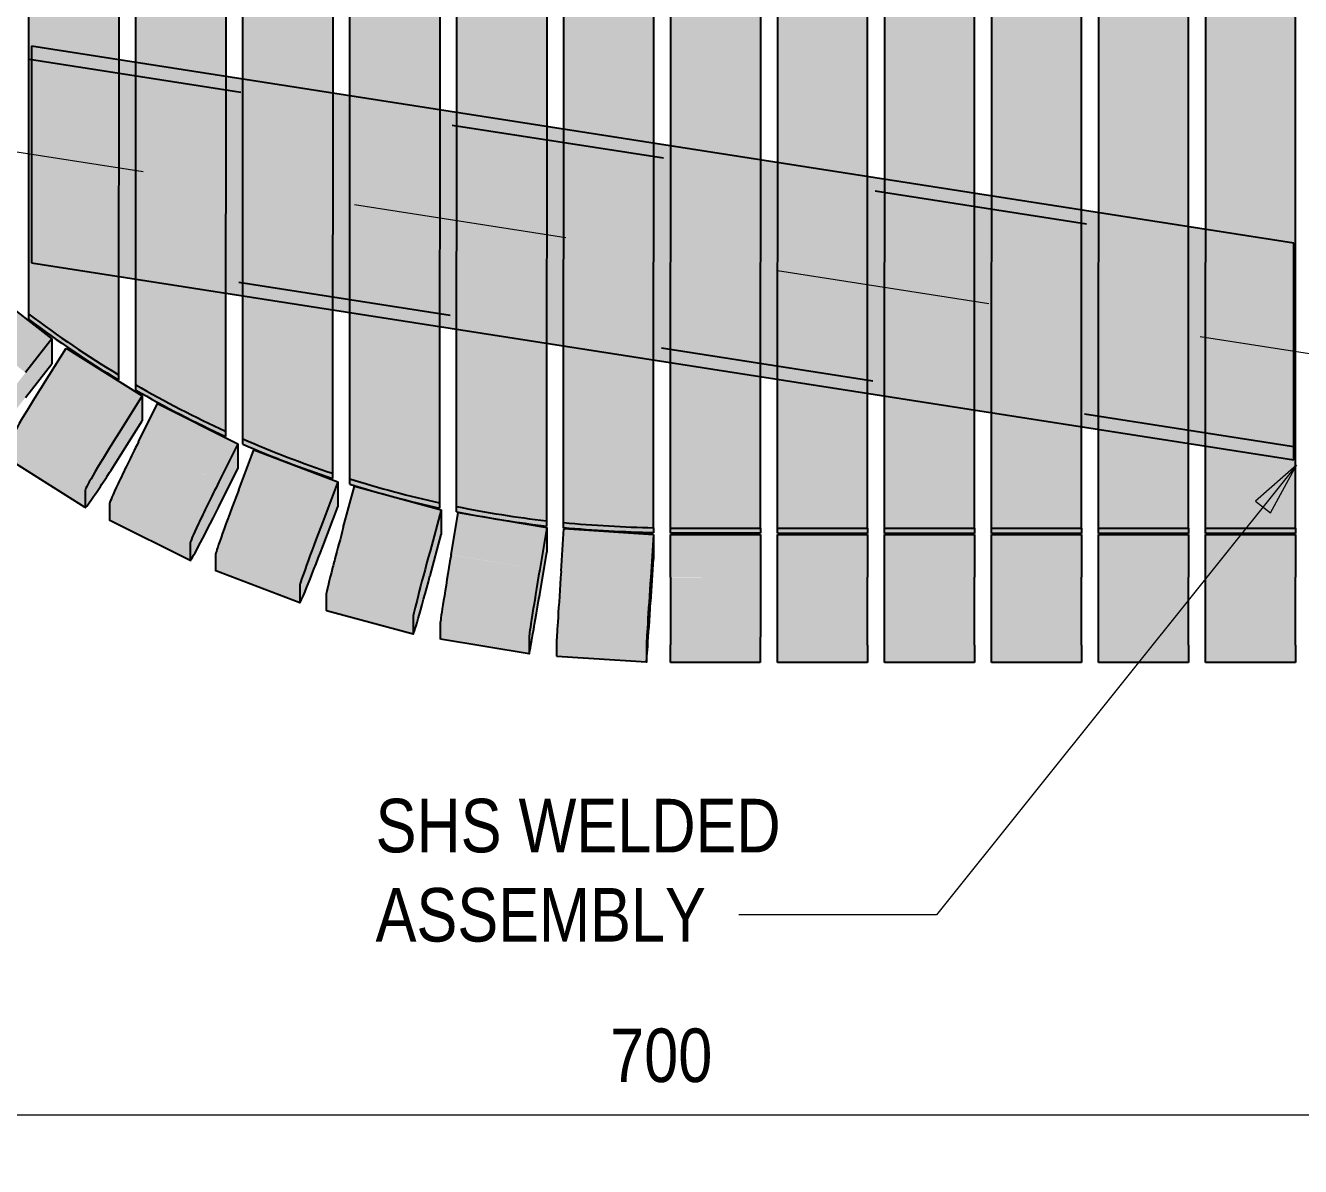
# Model space of a CAD drawing. Header units: metres. Extents: x 313 to 328, y 3 to 1212.
# Drawn here: x 317.086 to 317.682, y 1210.077 to 1210.61 of the extents above; entities that cross this region are included whole.
import ezdxf

# ---------------------------------------------------------------- set-up
doc = ezdxf.new("R2010")
doc.units = ezdxf.units.M
doc.linetypes.add('JacobsCenter', pattern=[0.015, 0.009, -0.0015, 0.003, -0.0015])
doc.linetypes.add('JacobsDash', pattern=[0.0045, 0.003, -0.0015])
doc.layers.get('Defpoints').update_dxf_attribs({"color": 41})
for name, color, linetype, lineweight in [('A-ANNO-DIMS', 7, 'Continuous', 9), ('A-DETL', 7, 'Continuous', 13), ('A-DETL-GENF', 7, 'Continuous', 9), ('A-GENM', 7, 'Continuous', 35), ('G-ANNO-TEXT', 7, 'Continuous', 9)]:
    doc.layers.add(name, color=color, linetype=linetype, lineweight=lineweight)
doc.styles.add('Arial Narrow_1', font='ARIALN.TTF', dxfattribs={"height": 0.025})
doc.dimstyles.new('Dimension_Standard_O__mm_', dxfattribs={"dimscale": 0.3048, "dimtxt": 0.025586, "dimasz": 0.082021, "dimexe": 0.07874, "dimexo": 0.049213, "dimgap": 0.049213, "dimtad": 1, "dimdec": 0, "dimlfac": 1000, "dimzin": 0, "dimdsep": 46, "dimtxsty": 'Arial Narrow_1', "dimsah": 1, "dimcen": 0.09, "dimaunit": 1, "dimadec": 4, "dimazin": 0, "dimtfac": 1, "dimtdec": 4, "dimtix": 1, "dimtmove": 0, "dimatfit": 3, "dimfxl": 1, "dimtvp": 1, "dimtfill": 1, "dimtolj": 1, "dimtzin": 0, "dimlwd": 18, "dimlwe": 18, "dimarcsym": 2})

# ---------------------------------------------------------------- blocks, each defined once
blk = doc.blocks.new('BR08_SEATING_NORTH 3 - BR08_SEATING_NORTH 3-5676583-DRG-2873241 - NORTHERN SCREEN POST - PLAN')
at = {"layer": 'A-GENM', "lineweight": 25, "true_color": 0xebe8e4}
for points in [[(317.12916, 1210.44689), (317.12928, 1210.77536), (317.0873, 1210.77537), (317.08727, 1210.7539), (317.08717, 1210.47514), (317.10084, 1210.46525), (317.11484, 1210.45583)], [(317.17915, 1210.42054), (317.17926, 1210.77536), (317.1373, 1210.77536), (317.13727, 1210.7539), (317.13715, 1210.44218), (317.15092, 1210.43452), (317.16492, 1210.42731)], [(317.22914, 1210.40086), (317.22925, 1210.77535), (317.1873, 1210.77536), (317.18727, 1210.7539), (317.18714, 1210.41697), (317.20098, 1210.41118), (317.21498, 1210.40581)], [(317.27913, 1210.38706), (317.27925, 1210.77535), (317.2373, 1210.77535), (317.23727, 1210.7539), (317.23714, 1210.39828), (317.25103, 1210.39413), (317.26857, 1210.38956)], [(317.32913, 1210.37864), (317.32924, 1210.77534), (317.2873, 1210.77535), (317.28727, 1210.7539), (317.28713, 1210.38536), (317.30107, 1210.38273), (317.31507, 1210.38049)], [(317.37913, 1210.37544), (317.37928, 1210.77533), (317.3373, 1210.77534), (317.33727, 1210.7539), (317.33713, 1210.37781), (317.35821, 1210.37626)], [(317.42913, 1210.37526), (317.42928, 1210.77533), (317.3873, 1210.77533), (317.38727, 1210.7539), (317.38713, 1210.37526), (317.38991, 1210.37526)], [(317.47913, 1210.37525), (317.47928, 1210.77532), (317.4373, 1210.77533), (317.43727, 1210.7539), (317.43713, 1210.37526)], [(317.52913, 1210.37525), (317.52928, 1210.77532), (317.4873, 1210.77532), (317.48727, 1210.7539), (317.48713, 1210.37525), (317.51125, 1210.37525)], [(317.57913, 1210.37524), (317.57928, 1210.77531), (317.5373, 1210.77531), (317.53727, 1210.7539), (317.53713, 1210.37525)], [(317.62913, 1210.37524), (317.62928, 1210.7753), (317.5873, 1210.77531), (317.58727, 1210.7539), (317.58713, 1210.37524)], [(317.67913, 1210.37523), (317.67928, 1210.77529), (317.6373, 1210.7753), (317.63727, 1210.7539), (317.63713, 1210.37524)], [(317.08563, 1210.44789), (317.09794, 1210.46363), (317.06482, 1210.48942), (317.05252, 1210.47368), (317.06939, 1210.46054)], [(317.12915, 1210.44445), (317.12916, 1210.44689), (317.11484, 1210.45583), (317.10067, 1210.46537), (317.08717, 1210.47514), (317.08717, 1210.4727), (317.1078, 1210.45804), (317.12532, 1210.44689)], [(317.06717, 1210.4144), (317.06781, 1210.41476), (317.06965, 1210.4167), (317.0746, 1210.42253), (317.08086, 1210.43023), (317.09793, 1210.45202), (317.09794, 1210.46363), (317.08086, 1210.44172), (317.07226, 1210.43022), (317.06781, 1210.42379), (317.06718, 1210.42253)], [(317.12954, 1210.4201), (317.14022, 1210.43698), (317.1047, 1210.45936), (317.09402, 1210.44248), (317.09451, 1210.44218)], [(317.11352, 1210.39303), (317.11407, 1210.39435), (317.11567, 1210.3973), (317.12153, 1210.4072), (317.12954, 1210.4201), (317.09402, 1210.44248), (317.08602, 1210.42959), (317.08016, 1210.41968), (317.07856, 1210.41673), (317.07801, 1210.41541), (317.11352, 1210.39303)], [(317.17914, 1210.4181), (317.17915, 1210.42054), (317.16492, 1210.42731), (317.15092, 1210.43452), (317.13715, 1210.44218), (317.13715, 1210.43974), (317.15789, 1210.42842), (317.17413, 1210.42054)], [(317.11352, 1210.3849), (317.11407, 1210.38532), (317.11567, 1210.38743), (317.12153, 1210.39606), (317.12954, 1210.40849), (317.14021, 1210.42537), (317.14022, 1210.43698), (317.12426, 1210.41164), (317.11822, 1210.40168), (317.11407, 1210.39435), (317.11352, 1210.39303)], [(317.17599, 1210.3968), (317.18494, 1210.41466), (317.14737, 1210.43341), (317.13843, 1210.41555), (317.14723, 1210.41116)], [(317.22914, 1210.39843), (317.22914, 1210.40086), (317.21498, 1210.40581), (317.19755, 1210.41261), (317.18714, 1210.41697), (317.18714, 1210.41453), (317.2085, 1210.40581), (317.22232, 1210.40086)], [(317.11352, 1210.3849), (317.11352, 1210.39303), (317.07801, 1210.41541), (317.07801, 1210.40728), (317.09854, 1210.39435)], [(317.16258, 1210.36827), (317.16303, 1210.36964), (317.16437, 1210.37273), (317.16929, 1210.38317), (317.17599, 1210.3968), (317.13843, 1210.41555), (317.13172, 1210.40193), (317.12681, 1210.39148), (317.12547, 1210.38839), (317.12501, 1210.38702), (317.16257, 1210.36827)], [(317.16257, 1210.36014), (317.16303, 1210.36061), (317.16437, 1210.36286), (317.16929, 1210.37204), (317.17773, 1210.38867), (317.18493, 1210.40305), (317.18494, 1210.41466), (317.16929, 1210.38317), (317.16407, 1210.37203), (317.16303, 1210.36964), (317.16258, 1210.36827), (317.16258, 1210.36827), (317.16258, 1210.36275)], [(317.22454, 1210.37823), (317.23166, 1210.39688), (317.19241, 1210.41182), (317.18529, 1210.39316), (317.2079, 1210.38455)], [(317.21385, 1210.3485), (317.21421, 1210.3499), (317.21698, 1210.35793), (317.22177, 1210.37092), (317.22454, 1210.37823), (317.18529, 1210.39316), (317.17995, 1210.37893), (317.17604, 1210.36805), (317.1746, 1210.36343), (317.21385, 1210.3485)], [(317.21385, 1210.34037), (317.21421, 1210.34088), (317.21528, 1210.34325), (317.21986, 1210.35457), (317.22454, 1210.36662), (317.23165, 1210.38527), (317.23166, 1210.39688), (317.21874, 1210.36275), (317.21519, 1210.35285), (317.21385, 1210.3485), (317.21385, 1210.3485)], [(317.27469, 1210.36455), (317.27992, 1210.38382), (317.23938, 1210.39479), (317.23415, 1210.37552), (317.26857, 1210.36621)], [(317.27913, 1210.38462), (317.27913, 1210.38706), (317.26503, 1210.3904), (317.24757, 1210.39516), (317.23714, 1210.39828), (317.23714, 1210.39584), (317.25801, 1210.38978), (317.2761, 1210.38536)], [(317.16257, 1210.36014), (317.16257, 1210.36827), (317.12501, 1210.38702), (317.12501, 1210.37889), (317.15735, 1210.36275)], [(317.26683, 1210.32578), (317.2671, 1210.32631), (317.26914, 1210.33303), (317.27265, 1210.34553), (317.27991, 1210.37221), (317.27992, 1210.38382), (317.27076, 1210.34987), (317.2671, 1210.33534), (317.26684, 1210.33391)], [(317.32595, 1210.35592), (317.32924, 1210.37562), (317.28781, 1210.38251), (317.28452, 1210.36282), (317.28492, 1210.36275)], [(317.32913, 1210.3762), (317.32913, 1210.37864), (317.31507, 1210.38049), (317.30002, 1210.38293), (317.28713, 1210.38536), (317.28713, 1210.38293), (317.30883, 1210.37901), (317.32101, 1210.37733)], [(317.26684, 1210.33391), (317.2671, 1210.33534), (317.26914, 1210.3436), (317.27469, 1210.36455), (317.23415, 1210.37552), (317.2286, 1210.35457), (317.22657, 1210.34631), (317.2263, 1210.34487), (317.26683, 1210.33391)], [(317.32101, 1210.31651), (317.32118, 1210.31707), (317.32258, 1210.32464), (317.32595, 1210.34433), (317.32923, 1210.364), (317.32924, 1210.37562), (317.32246, 1210.33452), (317.32101, 1210.32464)], [(317.37781, 1210.35241), (317.37913, 1210.37234), (317.33722, 1210.37509), (317.33591, 1210.35517)], [(317.37913, 1210.373), (317.37913, 1210.37544), (317.35821, 1210.37626), (317.33713, 1210.37781), (317.33713, 1210.37537), (317.35821, 1210.37383), (317.37586, 1210.37313)], [(317.42913, 1210.37282), (317.42913, 1210.37526), (317.38713, 1210.37527), (317.38713, 1210.37283), (317.38991, 1210.37283)], [(317.47913, 1210.37282), (317.47913, 1210.37525), (317.43713, 1210.37526), (317.43713, 1210.37282)], [(317.52913, 1210.37281), (317.52913, 1210.37525), (317.48713, 1210.37526), (317.48713, 1210.37282), (317.51125, 1210.37282)], [(317.57913, 1210.37281), (317.57913, 1210.37524), (317.53713, 1210.37525), (317.53713, 1210.37281)], [(317.62913, 1210.37281), (317.62913, 1210.37524), (317.58713, 1210.37525), (317.58713, 1210.37281)], [(317.67913, 1210.3728), (317.67913, 1210.37523), (317.63713, 1210.37524), (317.63713, 1210.3728)], [(317.37584, 1210.31266), (317.37611, 1210.31584), (317.37824, 1210.34737), (317.37912, 1210.36072), (317.37913, 1210.37234), (317.37584, 1210.32079)], [(317.4291, 1210.3523), (317.42913, 1210.37227), (317.38713, 1210.37233), (317.3871, 1210.35236), (317.38991, 1210.35236)], [(317.47913, 1210.3523), (317.47913, 1210.37226), (317.43713, 1210.37227), (317.43713, 1210.3523)], [(317.52913, 1210.35229), (317.52913, 1210.37226), (317.48713, 1210.37226), (317.48713, 1210.3523), (317.51125, 1210.35229)], [(317.57913, 1210.35229), (317.57913, 1210.37225), (317.53713, 1210.37226), (317.53713, 1210.35229)], [(317.62913, 1210.35228), (317.62913, 1210.37225), (317.58713, 1210.37225), (317.58713, 1210.35229)], [(317.67913, 1210.35228), (317.67913, 1210.37224), (317.63713, 1210.37225), (317.63713, 1210.35228)], [(317.21385, 1210.34037), (317.21385, 1210.3485), (317.1746, 1210.36343), (317.1746, 1210.3553), (317.2079, 1210.34263)], [(317.32101, 1210.32464), (317.32167, 1210.32947), (317.32467, 1210.34822), (317.32595, 1210.35592), (317.28451, 1210.36275), (317.28025, 1210.33636), (317.27959, 1210.33153), (317.32101, 1210.32464)], [(317.37584, 1210.32079), (317.37611, 1210.32566), (317.37781, 1210.35241), (317.33591, 1210.35517), (317.33393, 1210.32354), (317.37584, 1210.32079)], [(317.42906, 1210.32061), (317.4291, 1210.3523), (317.3871, 1210.35229), (317.3871, 1210.32067), (317.38991, 1210.32066)], [(317.47912, 1210.32061), (317.47913, 1210.3523), (317.43713, 1210.3523), (317.43713, 1210.32061)], [(317.52912, 1210.3206), (317.52913, 1210.35229), (317.48713, 1210.35229), (317.48713, 1210.3206), (317.51125, 1210.3206)], [(317.57912, 1210.3206), (317.57913, 1210.35229), (317.53713, 1210.35229), (317.53713, 1210.3206)], [(317.62912, 1210.32059), (317.62913, 1210.35228), (317.58713, 1210.35228), (317.58713, 1210.3206)], [(317.67912, 1210.32059), (317.67913, 1210.35228), (317.63713, 1210.35228), (317.63713, 1210.32059)], [(317.26683, 1210.32578), (317.26684, 1210.33391), (317.2263, 1210.34487), (317.2263, 1210.33675), (317.23166, 1210.33529)], [(317.32101, 1210.31651), (317.32101, 1210.32464), (317.27959, 1210.33153), (317.27959, 1210.3234), (317.28452, 1210.32258)], [(317.37584, 1210.31266), (317.37584, 1210.32079), (317.33393, 1210.32354), (317.334, 1210.31541), (317.33591, 1210.31528)], [(317.42906, 1210.31248), (317.42906, 1210.32061), (317.38706, 1210.32067), (317.3871, 1210.31254), (317.38991, 1210.31254)], [(317.47912, 1210.31248), (317.47912, 1210.32061), (317.43712, 1210.32061), (317.43713, 1210.31248)], [(317.52912, 1210.31247), (317.52912, 1210.3206), (317.48712, 1210.3206), (317.48713, 1210.31248), (317.51125, 1210.31247)], [(317.57912, 1210.31247), (317.57912, 1210.3206), (317.53712, 1210.3206), (317.53713, 1210.31247)], [(317.62912, 1210.31246), (317.62912, 1210.32059), (317.58712, 1210.3206), (317.58713, 1210.31247)], [(317.67912, 1210.31246), (317.67912, 1210.32059), (317.63712, 1210.32059), (317.63713, 1210.31246)]]:
    blk.add_hatch(color=254, dxfattribs=at).paths.add_polyline_path(points)
at = {"layer": 'A-GENM', "color": 254, "lineweight": 25, "true_color": 0xd4d4d4}
for p, q in [((317.08717, 1210.47514), (317.08728, 1210.77537)), ((317.12928, 1210.77536), (317.12916, 1210.44689)), ((317.13715, 1210.44218), (317.13728, 1210.77536)), ((317.17928, 1210.77536), (317.17915, 1210.42054)), ((317.18714, 1210.41697), (317.18728, 1210.77536)), ((317.22928, 1210.77535), (317.22914, 1210.40086)), ((317.23714, 1210.39828), (317.23728, 1210.77535)), ((317.27928, 1210.77535), (317.27913, 1210.38706)), ((317.28713, 1210.38536), (317.28728, 1210.77535)), ((317.32928, 1210.77534), (317.32913, 1210.37864)), ((317.33713, 1210.37781), (317.33728, 1210.77534)), ((317.37913, 1210.37544), (317.37928, 1210.77533)), ((317.38713, 1210.37527), (317.38728, 1210.77533)), ((317.42913, 1210.37526), (317.42928, 1210.77533)), ((317.43713, 1210.37526), (317.43728, 1210.77533)), ((317.47913, 1210.37526), (317.47928, 1210.77532)), ((317.48713, 1210.37526), (317.48728, 1210.77532)), ((317.52913, 1210.37525), (317.52928, 1210.77532)), ((317.53713, 1210.37525), (317.53728, 1210.77531)), ((317.57913, 1210.37525), (317.57928, 1210.77531)), ((317.58713, 1210.37525), (317.58728, 1210.77531)), ((317.62913, 1210.37524), (317.62928, 1210.7753)), ((317.63713, 1210.37524), (317.63728, 1210.7753)), ((317.67913, 1210.37524), (317.67928, 1210.77529)), ((317.06482, 1210.48942), (317.09794, 1210.46363)), ((317.08716, 1210.4727), (317.08717, 1210.47514)), ((317.09794, 1210.46363), (317.08563, 1210.44789)), ((317.09402, 1210.44248), (317.1047, 1210.45936)), ((317.09794, 1210.46363), (317.09793, 1210.45202)), ((317.1047, 1210.45936), (317.14022, 1210.43698)), ((317.08563, 1210.43627), (317.09793, 1210.45202)), ((317.12916, 1210.44689), (317.12915, 1210.44445)), ((317.13715, 1210.43974), (317.13715, 1210.44218)), ((317.14022, 1210.43698), (317.12954, 1210.4201)), ((317.14022, 1210.43698), (317.14021, 1210.42537)), ((317.13843, 1210.41555), (317.14737, 1210.43341)), ((317.14737, 1210.43341), (317.18494, 1210.41466)), ((317.12954, 1210.40849), (317.14021, 1210.42537)), ((317.17915, 1210.42054), (317.17914, 1210.4181)), ((317.18714, 1210.41453), (317.18714, 1210.41697)), ((317.18494, 1210.41466), (317.17599, 1210.3968)), ((317.18494, 1210.41466), (317.18493, 1210.40305)), ((317.18529, 1210.39316), (317.19241, 1210.41182)), ((317.19241, 1210.41182), (317.23166, 1210.39688)), ((317.11354, 1210.38485), (317.07803, 1210.40723)), ((317.17599, 1210.38519), (317.18493, 1210.40305)), ((317.22914, 1210.40086), (317.22914, 1210.39843)), ((317.11352, 1210.39303), (317.11352, 1210.3849)), ((317.23166, 1210.39688), (317.22454, 1210.37823)), ((317.23166, 1210.39688), (317.23165, 1210.38527)), ((317.23415, 1210.37552), (317.23938, 1210.39479)), ((317.23714, 1210.39584), (317.23714, 1210.39828)), ((317.23938, 1210.39479), (317.27992, 1210.38382)), ((317.12501, 1210.37889), (317.12501, 1210.38702)), ((317.27913, 1210.38706), (317.27913, 1210.38462)), ((317.22453, 1210.36661), (317.23165, 1210.38527)), ((317.27992, 1210.38382), (317.27469, 1210.36455)), ((317.27992, 1210.38382), (317.27991, 1210.37221)), ((317.28452, 1210.36282), (317.28781, 1210.38251)), ((317.28713, 1210.38293), (317.28713, 1210.38536)), ((317.28781, 1210.38251), (317.32924, 1210.37562)), ((317.16259, 1210.36009), (317.12503, 1210.37884)), ((317.32924, 1210.37562), (317.32595, 1210.35592)), ((317.32913, 1210.37864), (317.32913, 1210.3762)), ((317.32924, 1210.37562), (317.32923, 1210.364)), ((317.33591, 1210.35517), (317.33722, 1210.37509)), ((317.33713, 1210.37537), (317.33713, 1210.37781)), ((317.33722, 1210.37509), (317.37913, 1210.37234)), ((317.37913, 1210.37544), (317.37913, 1210.373)), ((317.38713, 1210.37282), (317.38713, 1210.37526)), ((317.38713, 1210.37526), (317.42913, 1210.37526)), ((317.42913, 1210.37526), (317.42913, 1210.37282)), ((317.43713, 1210.37282), (317.43713, 1210.37526)), ((317.43713, 1210.37526), (317.47913, 1210.37525)), ((317.47913, 1210.37525), (317.47913, 1210.37281)), ((317.48713, 1210.37281), (317.48713, 1210.37525)), ((317.48713, 1210.37525), (317.52913, 1210.37525)), ((317.52913, 1210.37525), (317.52913, 1210.37281)), ((317.53713, 1210.37281), (317.53713, 1210.37525)), ((317.53713, 1210.37525), (317.57913, 1210.37524)), ((317.57913, 1210.37524), (317.57913, 1210.3728)), ((317.58713, 1210.3728), (317.58713, 1210.37524)), ((317.58713, 1210.37524), (317.62913, 1210.37524)), ((317.62913, 1210.37524), (317.62913, 1210.3728)), ((317.63713, 1210.3728), (317.63713, 1210.37524)), ((317.63713, 1210.37524), (317.67913, 1210.37523)), ((317.67913, 1210.37523), (317.67913, 1210.37279)), ((317.27468, 1210.35294), (317.27991, 1210.37221)), ((317.37913, 1210.37234), (317.37781, 1210.35241)), ((317.37913, 1210.37234), (317.37912, 1210.36072)), ((317.3871, 1210.35236), (317.38713, 1210.37233)), ((317.42913, 1210.37282), (317.38713, 1210.37282)), ((317.38713, 1210.37233), (317.42913, 1210.37227)), ((317.42913, 1210.37227), (317.4291, 1210.3523)), ((317.47913, 1210.37281), (317.43713, 1210.37282)), ((317.43713, 1210.37227), (317.47913, 1210.37226)), ((317.43713, 1210.3523), (317.43713, 1210.37227)), ((317.47913, 1210.37226), (317.47913, 1210.3523)), ((317.52913, 1210.37281), (317.48713, 1210.37281)), ((317.48713, 1210.37226), (317.52913, 1210.37226)), ((317.48713, 1210.3523), (317.48713, 1210.37226)), ((317.52913, 1210.37226), (317.52913, 1210.35229)), ((317.57913, 1210.3728), (317.53713, 1210.37281)), ((317.53713, 1210.37226), (317.57913, 1210.37225)), ((317.53713, 1210.35229), (317.53713, 1210.37226)), ((317.57913, 1210.37225), (317.57913, 1210.35229)), ((317.62913, 1210.3728), (317.58713, 1210.3728)), ((317.58713, 1210.37225), (317.62913, 1210.37225)), ((317.58713, 1210.35229), (317.58713, 1210.37225)), ((317.62913, 1210.37225), (317.62913, 1210.35228)), ((317.67913, 1210.37279), (317.63713, 1210.3728)), ((317.63713, 1210.37225), (317.67913, 1210.37224)), ((317.63713, 1210.35228), (317.63713, 1210.37225)), ((317.67913, 1210.37224), (317.67913, 1210.35228)), ((317.16258, 1210.36827), (317.16257, 1210.36014)), ((317.1746, 1210.3553), (317.1746, 1210.36343)), ((317.32594, 1210.34431), (317.32923, 1210.364)), ((317.37781, 1210.3408), (317.37912, 1210.36072)), ((317.21386, 1210.34032), (317.17462, 1210.35525)), ((317.21385, 1210.3485), (317.21385, 1210.34037)), ((317.2263, 1210.33675), (317.2263, 1210.34487)), ((317.26685, 1210.32573), (317.22631, 1210.33669)), ((317.26684, 1210.33391), (317.26683, 1210.32578)), ((317.27958, 1210.32341), (317.27959, 1210.33153)), ((317.32102, 1210.31646), (317.27959, 1210.32335)), ((317.32101, 1210.32464), (317.32101, 1210.31651)), ((317.33393, 1210.31541), (317.33393, 1210.32354)), ((317.37584, 1210.31261), (317.33393, 1210.31536)), ((317.37584, 1210.32079), (317.37584, 1210.31266)), ((317.38706, 1210.31254), (317.38706, 1210.32067)), ((317.42906, 1210.32061), (317.42906, 1210.31248)), ((317.43712, 1210.31248), (317.43712, 1210.32061)), ((317.47912, 1210.32061), (317.47912, 1210.31248)), ((317.48712, 1210.31248), (317.48712, 1210.3206)), ((317.52912, 1210.3206), (317.52912, 1210.31247)), ((317.53712, 1210.31247), (317.53712, 1210.3206)), ((317.57912, 1210.3206), (317.57912, 1210.31247)), ((317.58712, 1210.31247), (317.58712, 1210.3206)), ((317.62912, 1210.32059), (317.62912, 1210.31246)), ((317.63712, 1210.31246), (317.63712, 1210.32059)), ((317.67912, 1210.32059), (317.67912, 1210.31246)), ((317.42906, 1210.31243), (317.38706, 1210.31249)), ((317.47912, 1210.31243), (317.43712, 1210.31243)), ((317.52912, 1210.31242), (317.48712, 1210.31243)), ((317.57912, 1210.31242), (317.53712, 1210.31242)), ((317.62912, 1210.31241), (317.58712, 1210.31242)), ((317.67912, 1210.31241), (317.63712, 1210.31241))]:
    blk.add_line(p, q, dxfattribs=at)
for centre, major_axis, ratio, start_param, end_param in [((317.38718, 1210.87185), (-0.49986, 0.00005), 0.998313, 0.927159, 1.028503), ((317.38718, 1210.87429), (-0.49986, 0.00005), 0.998313, 0.927159, 1.028503), ((317.09402, 1210.44074), (0.01599, 0.02538), 0.030975, 1.521646, 3.092442), ((317.38718, 1210.87429), (-0.49986, 0.00005), 0.998313, 1.047082, 1.141656), ((317.38718, 1210.87185), (-0.49986, 0.00005), 0.998313, 1.047082, 1.141656), ((317.12954, 1210.41836), (0.01599, 0.02538), 0.030975, 1.521646, 3.092442), ((317.38718, 1210.87429), (-0.49986, 0.00005), 0.998313, 1.159185, 1.249209), ((317.13843, 1210.41381), (0.0134, 0.02684), 0.025945, 1.518815, 3.089612), ((317.38718, 1210.87185), (-0.49986, 0.00005), 0.998313, 1.159185, 1.249209), ((317.12954, 1210.41023), (0.01599, 0.02538), 0.030975, 3.092442, 4.663239), ((317.17599, 1210.39506), (0.0134, 0.02684), 0.025945, 1.518815, 3.089612), ((317.18529, 1210.39142), (0.01067, 0.02804), 0.020659, 1.516498, 3.087294), ((317.38718, 1210.87429), (-0.49986, 0.00005), 0.998313, 1.26603, 1.353026), ((317.38718, 1210.87185), (-0.49986, 0.00005), 0.998313, 1.26603, 1.353026), ((317.17599, 1210.38693), (0.0134, 0.02684), 0.025945, 3.089612, 4.660408), ((317.38718, 1210.87429), (-0.49986, 0.00005), 0.998313, 1.369388, 1.454504), ((317.38718, 1210.87185), (-0.49986, 0.00005), 0.998313, 1.369388, 1.409077), ((317.13842, 1210.40568), (0.0134, 0.02684), 0.025945, 3.089612, 3.141593), ((317.22454, 1210.37648), (0.01067, 0.02804), 0.020659, 1.516498, 3.087294), ((317.23415, 1210.37378), (0.00784, 0.02896), 0.015168, 1.514717, 2.038316), ((317.38718, 1210.87185), (-0.49986, 0.00005), 0.998313, 1.413509, 1.454504), ((317.22453, 1210.36836), (0.01067, 0.02804), 0.020659, 3.087294, 4.658091), ((317.27468, 1210.36281), (0.00784, 0.02896), 0.015168, 1.514717, 3.085513), ((317.28452, 1210.36107), (0.00493, 0.02959), 0.009528, 1.51349, 3.084286), ((317.23415, 1210.37378), (0.00784, 0.02896), 0.015168, 2.038316, 2.300115), ((317.18529, 1210.38329), (0.01067, 0.02804), 0.020659, 3.087294, 3.141593), ((317.23415, 1210.37378), (0.00784, 0.02896), 0.015168, 2.300115, 3.085513), ((317.27468, 1210.35468), (0.00784, 0.02896), 0.015168, 3.085513, 4.65631), ((317.32595, 1210.35418), (0.00493, 0.02959), 0.009528, 1.51349, 3.084286), ((317.33591, 1210.35343), (0.00197, 0.02994), 0.003793, 1.512828, 3.083624), ((317.37781, 1210.35067), (0.00197, 0.02994), 0.003793, 1.512828, 3.083624), ((317.3871, 1210.35062), (0.00004, 0.03), 0.000058, 1.512704, 3.0835), ((317.4291, 1210.35056), (0.00004, 0.03), 0.000058, 1.512704, 3.0835), ((317.43713, 1210.35056), (0, 0.03), 0.000016, 3.985083, 4.770481), ((317.47913, 1210.35056), (0, 0.03), 0.000016, 3.723284, 4.770481), ((317.48713, 1210.35055), (0, 0.03), 0.000016, 3.723284, 4.770481), ((317.52913, 1210.35055), (0, 0.03), 0.000016, 3.199685, 4.770481), ((317.53713, 1210.35055), (0, 0.03), 0.000016, 3.723284, 4.770481), ((317.57913, 1210.35055), (0, 0.03), 0.000016, 3.461484, 4.770481), ((317.58713, 1210.35054), (0, 0.03), 0.000016, 3.723284, 4.770481), ((317.62913, 1210.35054), (0, 0.03), 0.000016, 3.199685, 4.770481), ((317.63713, 1210.35054), (0, 0.03), 0.000016, 3.723284, 4.770481), ((317.67913, 1210.35054), (0, 0.03), 0.000016, 3.199685, 4.770481), ((317.32594, 1210.34605), (0.00493, 0.02959), 0.009528, 3.084286, 4.655082), ((317.37781, 1210.34254), (0.00197, 0.02994), 0.003793, 3.083624, 4.65442), ((317.23414, 1210.36565), (0.00784, 0.02896), 0.015168, 3.085513, 3.141593), ((317.43713, 1210.35056), (0, 0.03), 0.000016, 3.723284, 3.985083), ((317.28452, 1210.35295), (0.00493, 0.02959), 0.009528, 3.084286, 3.141593), ((317.43713, 1210.35056), (0, 0.03), 0.000016, 3.461484, 3.723284), ((317.43713, 1210.35056), (0, 0.03), 0.000016, 3.199685, 3.461484), ((317.47913, 1210.35056), (0, 0.03), 0.000016, 3.461485, 3.723284), ((317.47913, 1210.35056), (0, 0.03), 0.000016, 3.199685, 3.461484), ((317.48713, 1210.35055), (0, 0.03), 0.000016, 3.461484, 3.723284), ((317.48713, 1210.35055), (0, 0.03), 0.000016, 3.199685, 3.461484), ((317.53713, 1210.35055), (0, 0.03), 0.000016, 3.461484, 3.723284), ((317.53713, 1210.35055), (0, 0.03), 0.000016, 3.199685, 3.461484), ((317.57913, 1210.35055), (0, 0.03), 0.000016, 3.199685, 3.461484), ((317.58713, 1210.35054), (0, 0.03), 0.000016, 3.461484, 3.723284), ((317.58713, 1210.35054), (0, 0.03), 0.000016, 3.199685, 3.461484), ((317.63713, 1210.35054), (0, 0.03), 0.000016, 3.461484, 3.723284), ((317.63713, 1210.35054), (0, 0.03), 0.000016, 3.199685, 3.461485), ((317.3359, 1210.3453), (0.00197, 0.02994), 0.003793, 3.083624, 3.141593), ((317.3871, 1210.34249), (0.00004, 0.03), 0.000058, 3.0835, 3.141593), ((317.4291, 1210.34243), (0.00004, 0.03), 0.000058, 3.0835, 3.141593), ((317.47912, 1210.34243), (0, 0.03), 0.000016, 3.141593, 3.199685), ((317.48712, 1210.34243), (0, 0.03), 0.000016, 3.141593, 3.199685), ((317.52912, 1210.34242), (0, 0.03), 0.000016, 3.141593, 3.199685), ((317.57912, 1210.34242), (0, 0.03), 0.000016, 3.141593, 3.199685), ((317.58712, 1210.34242), (0, 0.03), 0.000016, 3.141593, 3.199685), ((317.62912, 1210.34241), (0, 0.03), 0.000016, 3.141592, 3.199685), ((317.63712, 1210.34241), (0, 0.03), 0.000016, 3.141593, 3.199685), ((317.67912, 1210.34241), (0, 0.03), 0.000016, 3.141593, 3.199685)]:
    blk.add_ellipse(centre, major_axis=major_axis, ratio=ratio, start_param=start_param, end_param=end_param, dxfattribs=at)
for points in [[(317.33713, 1210.37781), (317.351, 1210.3765), (317.36548, 1210.37579), (317.37913, 1210.37544)], [(317.37913, 1210.373), (317.36548, 1210.37336), (317.351, 1210.37406), (317.33713, 1210.37537)]]:
    blk.add_open_spline(points, degree=3, dxfattribs=at)
blk = doc.blocks.new('T2DPAA-T2D-C3S-DU-M3D-100304_rvt-1-DRG-2873241 - NORTHERN SCREEN POST - PLAN')
at = {"layer": 'A-GENM', "color": 254, "lineweight": 25, "true_color": 0xd4d4d4}
blk.add_blockref('BR08_SEATING_NORTH 3 - BR08_SEATING_NORTH 3-5676583-DRG-2873241 - NORTHERN SCREEN POST - PLAN', (0, 0), dxfattribs=at)
blk = doc.blocks.new('DIMBLOCK5-DRG-2873241 - NORTHERN SCREEN POST - PLAN')
at = {"layer": 'A-ANNO-DIMS', "color": 0, "lineweight": 18, "transparency": 16777216}
for p, q in [((317.03273, 1210.41119), (317.03273, 1210.07705)), ((317.73273, 1210.24145), (317.73273, 1210.07705)), ((317.70773, 1210.10105), (317.05773, 1210.10105))]:
    blk.add_line(p, q, dxfattribs=at)
at = {"layer": 'A-ANNO-DIMS', "color": 0, "transparency": 16777216}
for points in [[(317.05773, 1210.10522), (317.05773, 1210.09689), (317.03273, 1210.10105)], [(317.70773, 1210.10522), (317.70773, 1210.09689), (317.73273, 1210.10105)]]:
    blk.add_solid(points, dxfattribs=at)
at = {"layer": 'Defpoints', "color": 0, "transparency": 16777216}
for p in [(317.03273, 1210.42619), (317.73273, 1210.25645), (317.03273, 1210.10105)]:
    blk.add_point(p, dxfattribs=at)
at = {"layer": 'A-ANNO-DIMS', "color": 0, "lineweight": 18, "transparency": 16777216, "insert": (317.38273, 1210.12882), "char_height": 0.025, "width": 0.0570197, "attachment_point": 5, "style": 'Arial Narrow_1', "bg_fill": 3, "box_fill_scale": 1.1, "bg_fill_color": 256, "bg_fill_true_color": 13158600, "bg_fill_transparency": 0}
blk.add_mtext('\\A1;700', dxfattribs=at)

msp = doc.modelspace()

# ---------------------------------------------------------------- hatches: boundary and pattern name
at = {"layer": 'A-DETL-GENF', "true_color": 0xffffff}
h = msp.add_hatch(color=7, dxfattribs=at)
h.paths.add_polyline_path([(317.63714, 1210.41352), (317.63713, 1210.51473), (317.62918, 1210.51597), (317.62914, 1210.41476), (317.63713, 1210.41352)])
h.paths.add_polyline_path([(317.58715, 1210.42131), (317.58713, 1210.52252), (317.57918, 1210.52376), (317.57915, 1210.42256), (317.58713, 1210.42132)])
h.paths.add_polyline_path([(317.53715, 1210.42911), (317.53713, 1210.53032), (317.52919, 1210.53156), (317.52915, 1210.43036), (317.53713, 1210.42911)])
h.paths.add_polyline_path([(317.48715, 1210.43691), (317.48713, 1210.53812), (317.47919, 1210.53936), (317.47915, 1210.43816), (317.48713, 1210.43691)])
h.paths.add_polyline_path([(317.43715, 1210.44471), (317.43713, 1210.54592), (317.42919, 1210.54716), (317.42916, 1210.44595), (317.43713, 1210.44471)])
h.paths.add_polyline_path([(317.38716, 1210.4525), (317.38713, 1210.55372), (317.3792, 1210.55495), (317.37916, 1210.45375), (317.38713, 1210.45251)])
h.paths.add_polyline_path([(317.33716, 1210.4603), (317.33713, 1210.56151), (317.3292, 1210.56275), (317.32916, 1210.46155), (317.33713, 1210.46031)])
h.paths.add_polyline_path([(317.28716, 1210.4681), (317.28713, 1210.56931), (317.2792, 1210.57055), (317.27916, 1210.46935), (317.28713, 1210.4681)])
h.paths.add_polyline_path([(317.23717, 1210.4759), (317.23714, 1210.57711), (317.2292, 1210.57835), (317.22917, 1210.47714), (317.23714, 1210.4759)])
h.paths.add_polyline_path([(317.18717, 1210.48369), (317.18714, 1210.58491), (317.17921, 1210.58614), (317.17917, 1210.48494), (317.18714, 1210.4837)])
h.paths.add_polyline_path([(317.13717, 1210.49149), (317.13715, 1210.5927), (317.12921, 1210.59394), (317.12917, 1210.49274), (317.13715, 1210.49149)])
at = {"layer": 'G-ANNO-TEXT'}
msp.add_hatch(color=256, dxfattribs=at).paths.add_polyline_path([(317.67963, 1210.40466), (317.66056, 1210.3879), (317.66744, 1210.38239)])

# ---------------------------------------------------------------- linework, layer by layer
at = {"layer": 'A-DETL', "lineweight": 25}
for p, q in [((317.67841, 1210.50829), (317.08838, 1210.60031)), ((317.08838, 1210.60031), (317.08838, 1210.4991)), ((317.67841, 1210.40708), (317.67841, 1210.50829)), ((317.08838, 1210.4991), (317.67841, 1210.40708))]:
    msp.add_line(p, q, dxfattribs=at)
at = {"layer": 'A-DETL', "linetype": 'JacobsDash', "lineweight": 25}
for p, q in [((317.08745, 1210.59438), (317.67748, 1210.50236)), ((317.67933, 1210.41301), (317.0893, 1210.50503))]:
    msp.add_line(p, q, dxfattribs=at)
at = {"layer": 'A-DETL', "linetype": 'JacobsCenter', "lineweight": 18}
msp.add_line((317.73346, 1210.44918), (317.03346, 1210.55836), dxfattribs=at)
at = {"layer": 'G-ANNO-TEXT'}
for p, q in [((317.67963, 1210.40466), (317.51136, 1210.19463)), ((317.67963, 1210.40466), (317.66056, 1210.3879)), ((317.66744, 1210.38239), (317.67963, 1210.40466)), ((317.66056, 1210.3879), (317.66744, 1210.38239)), ((317.46405, 1210.19463), (317.41905, 1210.19463)), ((317.51136, 1210.19463), (317.46405, 1210.19463))]:
    msp.add_line(p, q, dxfattribs=at)

# ---------------------------------------------------------------- block references
at = {"lineweight": 5}
msp.add_blockref('T2DPAA-T2D-C3S-DU-M3D-100304_rvt-1-DRG-2873241 - NORTHERN SCREEN POST - PLAN', (0, 0), dxfattribs=at)

# ---------------------------------------------------------------- texts
at = {"layer": 'G-ANNO-TEXT', "char_height": 0.025, "attachment_point": 1, "style": 'Arial Narrow_1', "bg_fill": 3, "box_fill_scale": 1, "bg_fill_color": 256, "bg_fill_transparency": 0}
for s, insert in [('SHS WELDED ', (317.24926, 1210.24881)), ('ASSEMBLY', (317.24926, 1210.20713))]:
    msp.add_mtext(s, dxfattribs=dict(at, insert=insert))

# ---------------------------------------------------------------- next in the draw order: dimensions: what is measured, and where the dimension line sits
at = {"layer": 'A-ANNO-DIMS', "lineweight": 18}
dim = msp.add_linear_dim(base=(317.03273, 1210.10105), p1=(317.73273, 1210.25645), p2=(317.03273, 1210.42619), angle=0, dimstyle='Dimension_Standard_O__mm_', override={"dimpost": '<>', "dimfxl": 0.720285}, dxfattribs=at)
dim.commit()
dim.dimension.update_dxf_attribs({"geometry": 'DIMBLOCK5-DRG-2873241 - NORTHERN SCREEN POST - PLAN', "text_midpoint": (317.38273, 1210.12882)})

doc.saveas('drawing.dxf')
